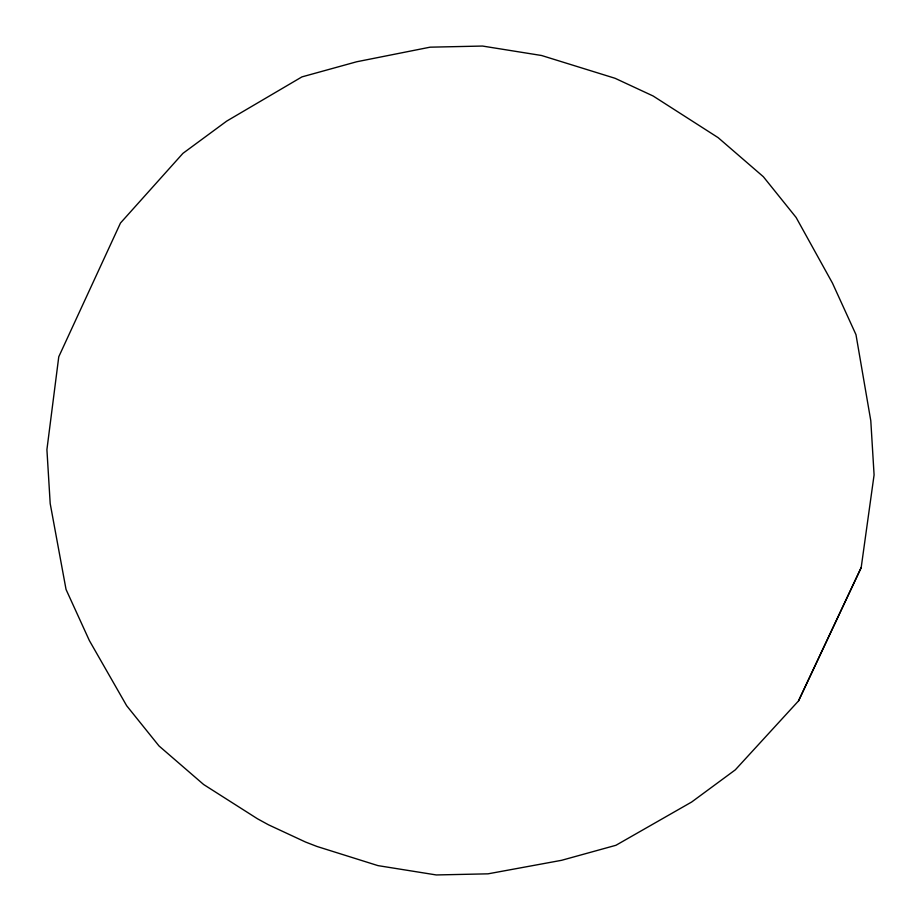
<?xml version="1.0" encoding="UTF-8"?>
<svg xmlns="http://www.w3.org/2000/svg" width="921" height="921" viewBox="0 0 921 921"><rect width="100%" height="100%" fill="white"/><g stroke="black" fill="none" stroke-linecap="round" stroke-linejoin="round"><path stroke-width="1.38" d="M861.181 567.624L874.087 474.937L870.794 420.747L855.977 334.645L832.457 283.104L796.112 217.46L763.348 176.717L718.127 137.643L653.116 95.991L615.055 78.285L541.571 55.502L482.489 46.05L430.095 47.178L356.692 61.765L301.938 76.892L226.716 121.1L182.911 153.37L120.478 223.032L58.771 356.761L46.913 449.609L50.195 503.568L66.047 589.463L89.395 640.613L126.649 705.705L158.999 745.941L203.645 784.519L257.523 818.804L268.471 824.79L305.645 842.082L316.985 846.468L377.955 865.613L436.301 874.95L488.026 873.833L561.591 860.306L615.942 845.282L691.671 802.007L735.292 769.864L798.519 700.916L861.181 567.624L798.519 700.916"/></g></svg>
